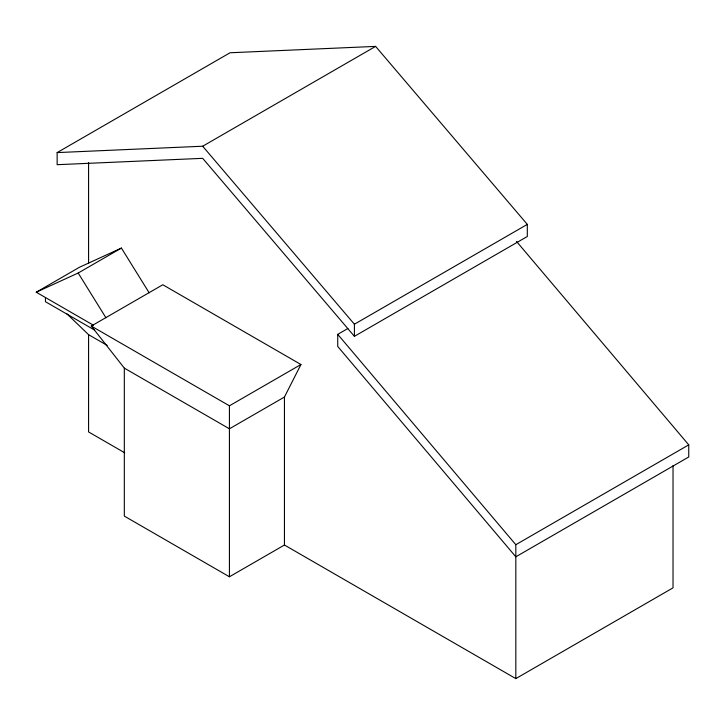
<?xml version="1.0" encoding="UTF-8"?>
<svg xmlns="http://www.w3.org/2000/svg" width="725" height="725" viewBox="0 0 725 725"><rect width="100%" height="100%" fill="white"/><g stroke="black" fill="none" stroke-linecap="round" stroke-linejoin="round"><path stroke-width="1.09" d="M284.445 397.037L300.947 364.512L162.808 284.753L91.287 326.051L124.328 368.128L229.426 428.801L284.445 397.037L284.445 545.019L515.828 678.609L673.027 587.848L673.027 465.568M57.139 152.594L230.052 52.762L375.604 46.391L527.32 224.387L527.32 236.486L354.407 336.327L202.683 158.331L57.139 164.693L57.139 152.594L202.683 146.223L375.604 46.391M93.407 325.208L36.25 292.211L79.478 267.253L121.41 248.068L149.169 292.818M36.25 292.211L78.182 273.026L121.41 248.068M354.407 336.327L354.407 324.22L527.32 224.387M516.49 241.416L688.75 444.86L688.75 456.968L515.828 556.8L337.732 346.459L337.732 334.352L347.9 328.479M91.287 326.051L229.426 405.801L300.947 364.512M124.328 368.128L124.328 516.109L229.426 576.783L284.445 545.019M515.828 678.609L515.828 544.702L688.75 444.86M94.332 329.929L45.448 301.709L45.448 297.522M66.981 313.898L88.577 334.669L107.182 345.408M124.691 452.781L88.577 431.937L88.577 334.669M202.683 146.223L354.407 324.22M337.732 334.352L515.828 544.702M78.182 273.026L105.941 317.777M229.426 405.801L229.426 576.783M88.577 162.527L88.577 263.093"/></g></svg>
